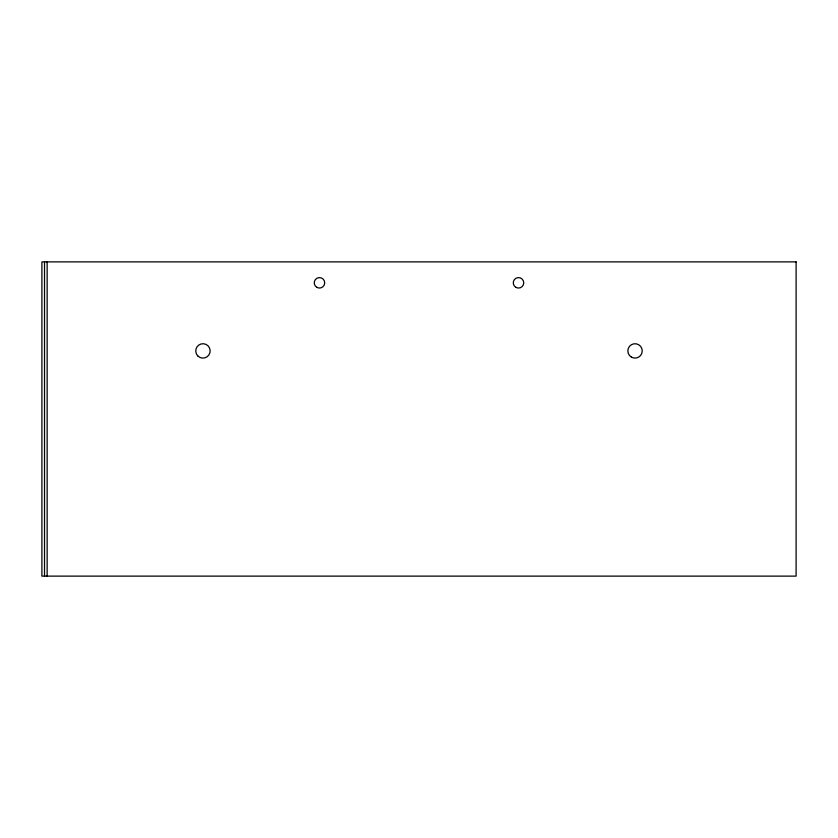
<?xml version="1.0" encoding="UTF-8"?>
<svg xmlns="http://www.w3.org/2000/svg" width="838" height="838" viewBox="0 0 838 838"><rect width="100%" height="100%" fill="white"/><g stroke="black" fill="none" stroke-linecap="round" stroke-linejoin="round"><path stroke-width="1.26" d="M47.138 261.875L47.138 576.125M44.519 261.875L44.519 576.125M796.1 261.875L41.9 261.875L41.9 576.125L796.1 576.125L796.1 261.875M197.862 356.003A7.207 7.207 0 0 0 209.909 352.777A7.207 7.207 0 0 0 201.089 343.957A7.207 7.207 0 0 0 197.862 356.003M631.443 357.145A7.207 7.207 0 0 0 642.243 350.913A7.207 7.207 0 0 0 631.443 344.68A7.207 7.207 0 0 0 631.443 357.145M316.869 287.361A5.238 5.238 0 0 0 324.725 282.825A5.238 5.238 0 0 0 316.869 278.289A5.238 5.238 0 0 0 316.869 287.361M515.894 287.361A5.238 5.238 0 0 0 523.75 282.825A5.238 5.238 0 0 0 515.894 278.289A5.238 5.238 0 0 0 515.894 287.361"/></g></svg>
